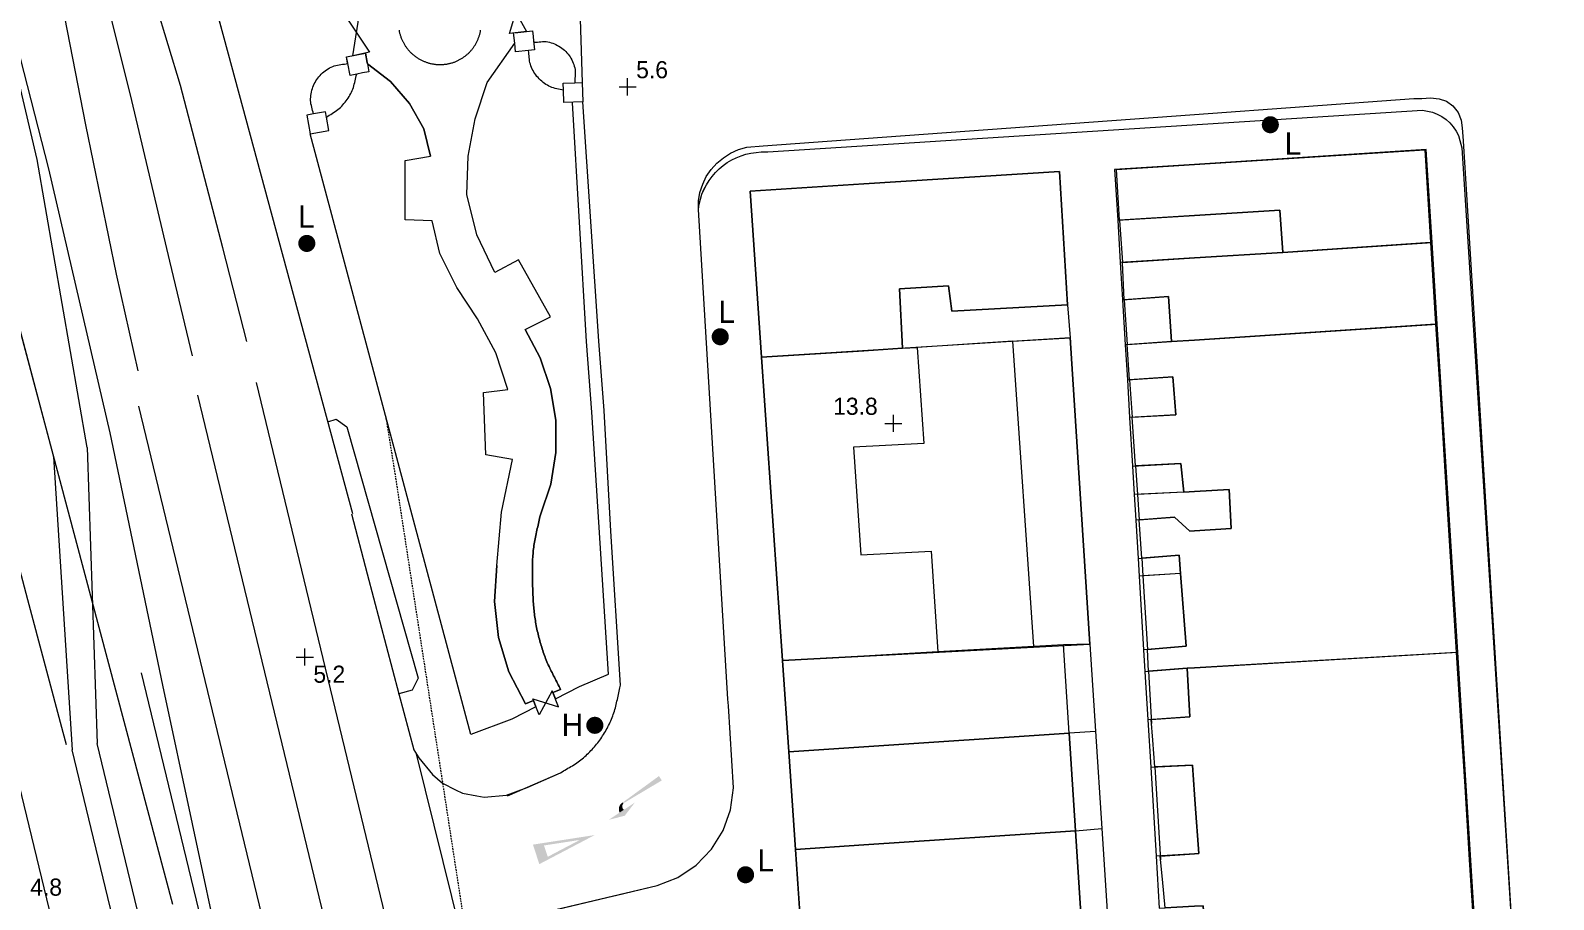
# Model space of a CAD drawing. Header units: millimetres. Extents: x 833924389 to 835767163, y 817400000 to 818811854.
# Drawn here: x 835332009 to 835420960, y 818306980 to 818357724 of the extents above; entities that cross this region are included whole.
import ezdxf
from ezdxf.enums import TextEntityAlignment as Align

# ---------------------------------------------------------------- set-up
doc = ezdxf.new("R2010")
doc.units = ezdxf.units.MM
doc.header["$LTSCALE"] = 10
doc.header["$MEASUREMENT"] = 0
doc.linetypes.add('DGN Style 2', pattern=[15.39188, 9.235128, -6.156752])
doc.layers.add('01_Base_Plan', color=5, linetype='Continuous', lineweight=5)
doc.styles.add('11nw24d$0$Style-WORKING', font='WORKING.shx')
doc.styles.add('11nw24d$1$Style-ENGINEERING', font='ENGINEERING.shx')

# ---------------------------------------------------------------- blocks, each defined once
blk = doc.blocks.new('11nw24d$0$SPOTHT')
at = {"layer": '01_Base_Plan', "linetype": 'Continuous', "lineweight": 13}
for p, q in [((-0.5, 0), (0.5, 0)), ((0, -0.5), (0, 0.5))]:
    blk.add_line(p, q, dxfattribs=at)
blk = doc.blocks.new('11nw24d$0$UTILP')
at = {"layer": '01_Base_Plan', "linetype": 'Continuous', "lineweight": 13}
h = blk.add_hatch(color=256, dxfattribs=at)
edge = h.paths.add_edge_path()
edge.add_arc((0, 0), 0.5, 0, 360)

msp = doc.modelspace()

# ---------------------------------------------------------------- hatches: boundary and pattern name
at = {"layer": '01_Base_Plan', "linetype": 'Continuous'}
h = msp.add_hatch(color=256, dxfattribs=at)
edge = h.paths.add_edge_path()
edge.add_arc((835364969, 818317152), 500, 0, 360)
at = {"layer": '01_Base_Plan'}
h = msp.add_hatch(color=256, dxfattribs=at)
edge = h.paths.add_edge_path()
edge.add_line((835366670, 818312222), (835366416, 818312054))
edge.add_spline(control_points=[(835366416, 818312054), (835366302, 818312316), (835366402, 818312551), (835366600, 818312647)], knot_values=[0, 0, 0, 0, 1, 1, 1, 1], weights=[1, 0.82636, 0.82636, 1], degree=3, periodic=0)
edge.add_line((835366600, 818312647), (835366638, 818312600))
edge.add_spline(control_points=[(835366638, 818312600), (835366527, 818312448), (835366566, 818312291), (835366670, 818312222)], knot_values=[0, 0, 0, 0, 1, 1, 1, 1], weights=[1, 0.82636, 0.82636, 1], degree=3, periodic=0)
h = msp.add_hatch(color=256, dxfattribs=at)
h.paths.add_polyline_path([(835364960, 818310743), (835361729, 818309046), (835361354, 818310186)])
h.paths.add_polyline_path([(835364096, 818310460), (835362220, 818309474), (835362002, 818310136)], flags=16)

# ---------------------------------------------------------------- linework, layer by layer
for p, q in [((835332511, 818397118), (835343294, 818357296)), ((835332407, 818350192), (835327081, 818372582)), ((835343294, 818357296), (835350825, 818329510)), ((835328776, 818350064), (835333364, 818332834)), ((835335320, 818333370), (835332407, 818350192)), ((835333364, 818332834), (835334443, 818315730)), ((835335320, 818333370), (835335901, 818316082)), ((835354538, 818315487), (835357904, 818301916)), ((835366174, 818307212), (835368610, 818307805))]:
    msp.add_line(p, q, dxfattribs=at)
at = {"layer": '01_Base_Plan', "linetype": 'Continuous'}
for p, q in [((835364050, 818360220), (835364226, 818354692)), ((835350541, 818355786), (835350548, 818355787)), ((835395507, 818346638), (835395656, 818344174)), ((835405152, 818344766), (835413869, 818345342)), ((835414167, 818340580), (835413869, 818345342)), ((835395788, 818341991), (835395946, 818339376)), ((835415366, 818321415), (835414167, 818340580)), ((835396070, 818337317), (835396202, 818335134)), ((835396374, 818332288), (835396474, 818330626)), ((835399363, 818330768), (835396474, 818330626)), ((835396474, 818330626), (835396564, 818329134)), ((835396699, 818326897), (835396761, 818325863)), ((835399180, 818326014), (835396761, 818325863)), ((835396761, 818325863), (835397021, 818321562)), ((835385010, 818321439), (835390601, 818321750)), ((835393871, 818321895), (835394203, 818316816)), ((835416380, 818305209), (835415366, 818321415)), ((835397097, 818320297), (835397268, 818317469)), ((835392680, 818316711), (835394203, 818316816)), ((835393046, 818310990), (835392680, 818316695)), ((835394203, 818316816), (835394578, 818311125)), ((835376290, 818315611), (835376682, 818309908)), ((835397434, 818314716), (835397749, 818309502)), ((835393043, 818310990), (835394578, 818311125)), ((835393393, 818305569), (835393046, 818310990)), ((835394578, 818311125), (835394930, 818305697)), ((835376682, 818309908), (835377053, 818304494))]:
    msp.add_line(p, q, dxfattribs=at)
at = {"layer": '01_Base_Plan', "flags": 128}
for points in [[(835338298, 818337853), (835337035, 818343490), (835335250, 818352210), (835333418, 818361609), (835330740, 818373512), (835329285, 818379558), (835326929, 818388088), (835326033, 818391382), (835324904, 818395011), (835323837, 818398153), (835322737, 818402174), (835320626, 818408275)], [(835344637, 818339571), (835343250, 818345024), (835340766, 818354506), (835338619, 818361652), (835336054, 818370085), (835332988, 818380230), (835330672, 818388451), (835329576, 818392482), (835328596, 818395479), (835327380, 818399497), (835326036, 818403345), (835324482, 818408275)], [(835314539, 818376868), (835331041, 818314907), (835342480, 818267606), (835347819, 818245513)], [(835318215, 818376319), (835318865, 818373786), (835320148, 818368881), (835321545, 818363536), (835323000, 818357976), (835324971, 818350438), (835326577, 818344328), (835328334, 818337679), (835329735, 818332407), (835331838, 818324502), (835333900, 818316753), (835334091, 818316032)], [(835341466, 818338727), (835340142, 818344257), (835337924, 818353634), (835335864, 818361926)], [(835359129, 818343592), (835358077, 818345788), (835357494, 818348153), (835357578, 818350379), (835357979, 818352570), (835358689, 818354682), (835360290, 818356985)], [(835348537, 818352847), (835348515, 818352945), (835348490, 818353043), (835348464, 818353141), (835348438, 818353239), (835348414, 818353337), (835348393, 818353435), (835348378, 818353533), (835348370, 818353631), (835348370, 818353729), (835348376, 818353829), (835348386, 818353929), (835348401, 818354030), (835348421, 818354130), (835348445, 818354229), (835348473, 818354326), (835348506, 818354420), (835348543, 818354512), (835348585, 818354602), (835348631, 818354691), (835348683, 818354778), (835348738, 818354864), (835348797, 818354947), (835348860, 818355026), (835348926, 818355102), (835348995, 818355174), (835349066, 818355242), (835349142, 818355307), (835349222, 818355369), (835349305, 818355427), (835349391, 818355482), (835349479, 818355533), (835349569, 818355579), (835349660, 818355620), (835349752, 818355656), (835349846, 818355685), (835349942, 818355707), (835350041, 818355724), (835350141, 818355737), (835350242, 818355748), (835350343, 818355759), (835350443, 818355771), (835350541, 818355786), (835350548, 818355787)], [(835351691, 818355775), (835351692, 818355774), (835353043, 818354750), (835354154, 818353467), (835354976, 818351983), (835355382, 818350391)], [(835362665, 818318694), (835364074, 818319411), (835365768, 818320144), (835364801, 818335446), (835364483, 818339560), (835363656, 818353489)], [(835362665, 818318694), (835364074, 818319411), (835365768, 818320144), (835364801, 818335446), (835364483, 818339560), (835363656, 818353489)], [(835366468, 818319489), (835365895, 818328491), (835365521, 818335528), (835365199, 818339578), (835364273, 818353553)], [(835365263, 818307006), (835368610, 818307805), (835369811, 818308275), (835370884, 818308989), (835371783, 818309914), (835372466, 818311008), (835372901, 818312222), (835373070, 818313500), (835372783, 818318285), (835372741, 818318678), (835371020, 818347270), (835371031, 818347770), (835371109, 818348260), (835371270, 818348740), (835371480, 818349189), (835371762, 818349600), (835372090, 818349971), (835372480, 818350289), (835372898, 818350561), (835373359, 818350770), (835373840, 818350910), (835374801, 818350980), (835380672, 818351408), (835400000, 818352817), (835412801, 818353750), (835413273, 818353752), (835413770, 818353787), (835414277, 818353736), (835414715, 818353596), (835415070, 818353324), (835415395, 818352932), (835415562, 818352477), (835415621, 818352031), (835415680, 818351289), (835418857, 818300000)], [(835361961, 818306218), (835368610, 818307805), (835369811, 818308275), (835370884, 818308989), (835371783, 818309914), (835372466, 818311008), (835372901, 818312222), (835373070, 818313500), (835372783, 818318285), (835372741, 818318678), (835371020, 818347270), (835371060, 818347591), (835371133, 818347882), (835371228, 818348167), (835371345, 818348443), (835371484, 818348708), (835371643, 818348963), (835371822, 818349204), (835372019, 818349430), (835372233, 818349640), (835372463, 818349832), (835372707, 818350006), (835372964, 818350161), (835373233, 818350294), (835373511, 818350406), (835373797, 818350496), (835374090, 818350563), (835374386, 818350607), (835374686, 818350628), (835375070, 818350640), (835413300, 818353070), (835413596, 818353008), (835413891, 818352944), (835414170, 818352845), (835414435, 818352702), (835414684, 818352527), (835414905, 818352327), (835415103, 818352099), (835415274, 818351848), (835415408, 818351583), (835415497, 818351297), (835415606, 818350868), (835418210, 818310120), (835420960, 818266870)], [(835361532, 818318233), (835360115, 818317514), (835357720, 818316607), (835348352, 818351682)], [(835361532, 818318233), (835360115, 818317514), (835357720, 818316607), (835348352, 818351682)], [(835355472, 818346608), (835353886, 818346660), (835353902, 818350136), (835355382, 818350391)], [(835359890, 818336757), (835359181, 818338895), (835358118, 818340881), (835356901, 818342722), (835355916, 818344696), (835355472, 818346608)], [(835360902, 818340265), (835362371, 818341012), (835360518, 818344338), (835359129, 818343592)], [(835360902, 818340265), (835361786, 818338605), (835362390, 818336823), (835362696, 818334966), (835362697, 818333085), (835362392, 818331229), (835361791, 818329446)], [(835366794, 818247881), (835360948, 818272071), (835345207, 818337159)], [(835363363, 818247178), (835357546, 818271248), (835341784, 818336423)], [(835358612, 818332949), (835358462, 818336577), (835359890, 818336757)], [(835359932, 818246475), (835354144, 818270426), (835338338, 818335782)], [(835360165, 818332676), (835358612, 818332949)], [(835359250, 818326477), (835359522, 818329604), (835360165, 818332676)], [(835350763, 818329494), (835351667, 818325988), (835353520, 818318997), (835354390, 818315714), (835354685, 818315260), (835355485, 818314283), (835356070, 818313766), (835356836, 818313392), (835357237, 818313196), (835358072, 818313041), (835358513, 818312959), (835359807, 818313070), (835360342, 818313269), (835361024, 818313522), (835362969, 818314385)], [(835361791, 818329446), (835361765, 818329320), (835361744, 818329222), (835361722, 818329124), (835361700, 818329026), (835361678, 818328929), (835361656, 818328831), (835361633, 818328733), (835361611, 818328636), (835361588, 818328538), (835361566, 818328440), (835361544, 818328342), (835361523, 818328244), (835361503, 818328146), (835361483, 818328048), (835361464, 818327950), (835361447, 818327852), (835361430, 818327754), (835361415, 818327655), (835361401, 818327556), (835361388, 818327458), (835361377, 818327358), (835361367, 818327259), (835361359, 818327160), (835361351, 818327060), (835361344, 818326961), (835361339, 818326861), (835361334, 818326761), (835361330, 818326661), (835361327, 818326561), (835361324, 818326461), (835361323, 818326360), (835361322, 818326260), (835361321, 818326160), (835361321, 818326059), (835361322, 818325959), (835361323, 818325859), (835361325, 818325759), (835361327, 818325658), (835361329, 818325558), (835361331, 818325458), (835361334, 818325359), (835361337, 818325259), (835361340, 818325159), (835361343, 818325059), (835361346, 818324958), (835361350, 818324858), (835361354, 818324758), (835361359, 818324658), (835361364, 818324558), (835361370, 818324458), (835361376, 818324357), (835361382, 818324257), (835361390, 818324157), (835361398, 818324057), (835361407, 818323958), (835361417, 818323858), (835361427, 818323759), (835361439, 818323659), (835361451, 818323560), (835361465, 818323461), (835361480, 818323363), (835361495, 818323264), (835361512, 818323166), (835361530, 818323068), (835361549, 818322970), (835361568, 818322872), (835361589, 818322774), (835361610, 818322676), (835361632, 818322578), (835361655, 818322481), (835361679, 818322383), (835361704, 818322286), (835361729, 818322189), (835361755, 818322092), (835361782, 818321995), (835361810, 818321899), (835361839, 818321803), (835361869, 818321707), (835361899, 818321611), (835361930, 818321516), (835361962, 818321421), (835361995, 818321327), (835362028, 818321233), (835362062, 818321139), (835362098, 818321046), (835362135, 818320954), (835362173, 818320862), (835362213, 818320770), (835362254, 818320679), (835362295, 818320588), (835362338, 818320498), (835362381, 818320408), (835362425, 818320318), (835362470, 818320228), (835362515, 818320139), (835362560, 818320049), (835362606, 818319960), (835362652, 818319871), (835362697, 818319781), (835362743, 818319692), (835362743, 818319692), (835362788, 818319602), (835362833, 818319513), (835362878, 818319423), (835362922, 818319333), (835362965, 818319243), (835362514, 818319065), (835362665, 818318694)], [(835359250, 818326477), (835359102, 818324378), (835359339, 818322288), (835359952, 818320275), (835360921, 818318408), (835361381, 818318604), (835361532, 818318233)], [(835356501, 818245772), (835350742, 818269603), (835338503, 818320212)], [(835362969, 818314385), (835363054, 818314438), (835363140, 818314490), (835363226, 818314541), (835363313, 818314592), (835363400, 818314643), (835363487, 818314693), (835363574, 818314744), (835363660, 818314795), (835363746, 818314847), (835363831, 818314901), (835363914, 818314956), (835363996, 818315012), (835364076, 818315071), (835364155, 818315131), (835364231, 818315194), (835364307, 818315259), (835364382, 818315326), (835364456, 818315393), (835364529, 818315462), (835364601, 818315532), (835364672, 818315603), (835364742, 818315676), (835364811, 818315749), (835364879, 818315824), (835364945, 818315899), (835365011, 818315976), (835365074, 818316054), (835365137, 818316132), (835365197, 818316211), (835365257, 818316291), (835365314, 818316372), (835365370, 818316454), (835365426, 818316537), (835365479, 818316622), (835365532, 818316707), (835365583, 818316794), (835365633, 818316881), (835365682, 818316970), (835365729, 818317059), (835365774, 818317149), (835365818, 818317239), (835365861, 818317330), (835365902, 818317422), (835365941, 818317514), (835365979, 818317607), (835366015, 818317699), (835366049, 818317793), (835366081, 818317887), (835366112, 818317981), (835366140, 818318077), (835366167, 818318173), (835366192, 818318269), (835366216, 818318367), (835366240, 818318464), (835366262, 818318562), (835366284, 818318660), (835366305, 818318758), (835366326, 818318856), (835366347, 818318955), (835366368, 818319053), (835366389, 818319151), (835366411, 818319249), (835366433, 818319347), (835366468, 818319489)], [(835353901, 818241631), (835347340, 818268781), (835335901, 818316082)], [(835352443, 818241278), (835345882, 818268428), (835334443, 818315730)]]:
    msp.add_lwpolyline(points, dxfattribs=at)
at = {"layer": '01_Base_Plan', "linetype": 'Continuous', "flags": 128}
for points in [[(835332511, 818397118), (835343294, 818357296), (835350825, 818329510)], [(835340323, 818306698), (835317231, 818393430)], [(835322921, 818389198), (835333055, 818349642), (835336639, 818334236), (835339724, 818319492), (835343188, 818303295)], [(835353534, 818357733), (835353542, 818357692), (835353551, 818357650), (835353561, 818357608), (835353571, 818357567), (835353582, 818357526), (835353593, 818357485), (835353606, 818357444), (835353619, 818357404), (835353632, 818357363), (835353647, 818357323), (835353662, 818357283), (835353678, 818357244), (835353694, 818357205), (835353711, 818357166), (835353729, 818357127), (835353748, 818357089), (835353767, 818357051), (835353787, 818357013), (835353808, 818356976), (835353829, 818356939), (835353851, 818356902), (835353873, 818356866), (835353896, 818356830), (835353920, 818356795), (835353944, 818356760), (835353969, 818356726), (835353995, 818356691), (835354021, 818356658), (835354047, 818356625), (835354075, 818356592), (835354102, 818356560), (835354131, 818356528), (835354160, 818356497), (835354189, 818356466), (835354219, 818356436), (835354250, 818356406), (835354281, 818356377), (835354312, 818356349), (835354345, 818356321), (835354377, 818356293), (835354410, 818356266), (835354444, 818356240), (835354477, 818356214), (835354512, 818356189), (835354547, 818356165), (835354582, 818356141), (835354618, 818356117), (835354654, 818356095), (835354690, 818356073), (835354727, 818356051), (835354764, 818356031), (835354802, 818356010), (835354839, 818355991), (835354878, 818355972), (835354916, 818355954), (835354955, 818355937), (835354994, 818355920), (835355034, 818355904), (835355073, 818355889), (835355113, 818355874), (835355154, 818355860), (835355194, 818355847), (835355235, 818355834), (835355276, 818355822), (835355317, 818355811), (835355358, 818355801), (835355399, 818355791), (835355441, 818355782), (835355483, 818355774), (835355525, 818355766), (835355567, 818355760), (835355609, 818355753), (835355651, 818355748), (835355693, 818355744), (835355736, 818355740), (835355778, 818355737), (835355821, 818355734), (835355863, 818355733), (835355905, 818355732), (835355947, 818355732), (835355989, 818355732), (835356031, 818355734), (835356073, 818355736), (835356115, 818355739), (835356157, 818355742), (835356198, 818355747), (835356240, 818355752), (835356281, 818355757), (835356323, 818355764), (835356364, 818355771), (835356405, 818355779), (835356446, 818355787), (835356487, 818355797), (835356528, 818355807), (835356569, 818355817), (835356609, 818355829), (835356649, 818355841), (835356689, 818355854), (835356729, 818355867), (835356768, 818355882), (835356807, 818355897), (835356846, 818355912), (835356885, 818355929), (835356923, 818355946), (835356961, 818355963), (835356999, 818355981), (835357036, 818356000), (835357073, 818356020), (835357110, 818356040), (835357146, 818356061), (835357182, 818356083), (835357218, 818356105), (835357253, 818356127), (835357288, 818356151), (835357323, 818356175), (835357357, 818356199), (835357390, 818356225), (835357423, 818356250), (835357456, 818356277), (835357488, 818356303), (835357520, 818356331), (835357551, 818356359), (835357582, 818356387), (835357612, 818356416), (835357642, 818356446), (835357671, 818356476), (835357700, 818356507), (835357728, 818356538), (835357755, 818356569), (835357782, 818356601), (835357809, 818356634), (835357835, 818356667), (835357860, 818356700), (835357885, 818356734), (835357909, 818356769), (835357932, 818356803), (835357955, 818356838), (835357978, 818356874), (835357999, 818356910), (835358020, 818356946), (835358041, 818356983), (835358060, 818357020), (835358080, 818357057), (835358098, 818357095), (835358116, 818357133), (835358133, 818357171), (835358150, 818357209), (835358165, 818357248), (835358180, 818357287), (835358195, 818357327), (835358209, 818357366), (835358222, 818357406), (835358234, 818357446), (835358246, 818357487), (835358257, 818357527), (835358267, 818357568), (835358276, 818357609), (835358285, 818357650), (835358293, 818357691), (835358301, 818357732)], [(835353534, 818357733), (835353542, 818357692), (835353551, 818357650), (835353561, 818357608), (835353571, 818357567), (835353582, 818357526), (835353593, 818357485), (835353606, 818357444), (835353619, 818357404), (835353632, 818357363), (835353647, 818357323), (835353662, 818357283), (835353678, 818357244), (835353694, 818357205), (835353712, 818357166), (835353729, 818357127), (835353748, 818357089), (835353767, 818357051), (835353787, 818357013), (835353808, 818356976), (835353829, 818356939), (835353851, 818356902), (835353873, 818356866), (835353896, 818356830), (835353920, 818356795), (835353944, 818356760), (835353969, 818356726), (835353995, 818356692), (835354021, 818356658), (835354047, 818356625), (835354075, 818356592), (835354102, 818356560), (835354131, 818356528), (835354160, 818356497), (835354189, 818356466), (835354219, 818356436), (835354250, 818356406), (835354281, 818356377), (835354312, 818356349), (835354345, 818356321), (835354377, 818356293), (835354410, 818356266), (835354444, 818356240), (835354477, 818356214), (835354512, 818356189), (835354547, 818356165), (835354582, 818356141), (835354618, 818356117), (835354654, 818356095), (835354690, 818356073), (835354727, 818356051), (835354764, 818356031), (835354802, 818356010), (835354839, 818355991), (835354878, 818355972), (835354916, 818355954), (835354955, 818355937), (835354994, 818355920), (835355034, 818355904), (835355073, 818355889), (835355113, 818355874), (835355154, 818355860), (835355194, 818355847), (835355235, 818355834), (835355276, 818355822), (835355317, 818355811), (835355358, 818355801), (835355399, 818355791), (835355441, 818355782), (835355483, 818355774), (835355525, 818355766), (835355567, 818355760), (835355609, 818355754), (835355651, 818355748), (835355693, 818355744), (835355736, 818355740), (835355778, 818355737), (835355821, 818355734), (835355863, 818355733), (835355905, 818355732), (835355947, 818355732), (835355989, 818355732), (835356031, 818355734), (835356073, 818355736), (835356115, 818355739), (835356157, 818355742), (835356198, 818355747), (835356240, 818355752), (835356281, 818355757), (835356323, 818355764), (835356364, 818355771), (835356405, 818355779), (835356446, 818355787), (835356487, 818355797), (835356528, 818355807), (835356569, 818355817), (835356609, 818355829), (835356649, 818355841), (835356689, 818355854), (835356729, 818355868), (835356768, 818355882), (835356807, 818355897), (835356846, 818355912), (835356885, 818355929), (835356923, 818355946), (835356961, 818355963), (835356999, 818355981), (835357036, 818356000), (835357073, 818356020), (835357110, 818356040), (835357147, 818356061), (835357182, 818356083), (835357218, 818356105), (835357253, 818356127), (835357288, 818356151), (835357323, 818356175), (835357357, 818356199), (835357390, 818356225), (835357423, 818356250), (835357456, 818356277), (835357488, 818356303), (835357520, 818356331), (835357551, 818356359), (835357582, 818356387), (835357612, 818356416), (835357642, 818356446), (835357671, 818356476), (835357700, 818356507), (835357728, 818356538), (835357755, 818356569), (835357782, 818356601), (835357809, 818356634), (835357835, 818356667), (835357860, 818356700), (835357885, 818356734), (835357909, 818356769), (835357932, 818356803), (835357955, 818356838), (835357978, 818356874), (835357999, 818356910), (835358020, 818356946), (835358041, 818356983), (835358060, 818357020), (835358080, 818357057), (835358098, 818357095), (835358116, 818357133), (835358133, 818357171), (835358150, 818357209), (835358165, 818357248), (835358180, 818357287), (835358195, 818357327), (835358209, 818357366), (835358222, 818357406), (835358234, 818357446), (835358246, 818357487), (835358257, 818357527), (835358267, 818357568), (835358276, 818357609), (835358285, 818357650), (835358293, 818357691), (835358301, 818357732)], [(835360477, 818357608), (835361332, 818357697), (835361366, 818357368), (835361392, 818357119), (835361447, 818356592), (835361098, 818356556), (835360343, 818356478), (835360290, 818356985), (835360228, 818357582), (835360477, 818357608)], [(835361392, 818357119), (835361447, 818356592), (835361098, 818356556), (835360343, 818356478), (835360290, 818356985), (835360228, 818357582), (835360477, 818357608), (835361332, 818357697), (835361366, 818357368), (835361392, 818357119)], [(835362665, 818318694), (835362514, 818319065), (835362965, 818319243), (835362922, 818319333), (835362878, 818319423), (835362833, 818319513), (835362788, 818319602), (835362743, 818319692), (835362697, 818319781), (835362652, 818319871), (835362606, 818319960), (835362561, 818320049), (835362515, 818320139), (835362470, 818320228), (835362425, 818320318), (835362381, 818320408), (835362338, 818320498), (835362295, 818320588), (835362254, 818320679), (835362213, 818320770), (835362173, 818320862), (835362135, 818320954), (835362098, 818321046), (835362062, 818321139), (835362028, 818321233), (835361995, 818321327), (835361962, 818321421), (835361930, 818321516), (835361899, 818321611), (835361869, 818321707), (835361839, 818321803), (835361810, 818321899), (835361782, 818321995), (835361755, 818322092), (835361729, 818322189), (835361704, 818322286), (835361679, 818322383), (835361655, 818322481), (835361632, 818322578), (835361610, 818322676), (835361589, 818322774), (835361568, 818322872), (835361549, 818322970), (835361530, 818323068), (835361512, 818323166), (835361495, 818323264), (835361480, 818323363), (835361465, 818323462), (835361451, 818323560), (835361439, 818323659), (835361427, 818323759), (835361417, 818323858), (835361407, 818323958), (835361398, 818324057), (835361390, 818324157), (835361382, 818324257), (835361376, 818324357), (835361370, 818324458), (835361364, 818324558), (835361359, 818324658), (835361354, 818324758), (835361350, 818324858), (835361347, 818324959), (835361343, 818325059), (835361340, 818325159), (835361337, 818325259), (835361334, 818325359), (835361331, 818325458), (835361329, 818325558), (835361327, 818325659), (835361325, 818325759), (835361323, 818325859), (835361322, 818325959), (835361321, 818326059), (835361321, 818326160), (835361322, 818326260), (835361323, 818326360), (835361324, 818326461), (835361327, 818326561), (835361330, 818326661), (835361334, 818326761), (835361339, 818326861), (835361344, 818326961), (835361351, 818327060), (835361359, 818327160), (835361367, 818327259), (835361377, 818327359), (835361388, 818327458), (835361401, 818327556), (835361415, 818327655), (835361430, 818327754), (835361447, 818327852), (835361464, 818327950), (835361483, 818328048), (835361503, 818328146), (835361523, 818328244), (835361544, 818328342), (835361566, 818328440), (835361588, 818328538), (835361611, 818328636), (835361633, 818328733), (835361656, 818328831), (835361678, 818328929), (835361700, 818329027), (835361722, 818329124), (835361744, 818329222), (835361765, 818329320), (835361791, 818329446), (835362393, 818331229), (835362697, 818333085), (835362696, 818334966), (835362390, 818336823), (835361786, 818338604), (835360902, 818340265), (835362371, 818341012), (835360518, 818344338), (835359129, 818343592), (835358077, 818345788), (835357494, 818348153), (835357578, 818350379), (835357979, 818352570), (835358689, 818354682), (835360290, 818356985)], [(835361392, 818357119), (835361419, 818357039), (835361514, 818357038), (835361613, 818357044), (835361714, 818357053), (835361817, 818357062), (835361920, 818357070), (835362022, 818357074), (835362122, 818357070), (835362220, 818357056), (835362317, 818357034), (835362414, 818357008), (835362510, 818356976), (835362605, 818356940), (835362699, 818356899), (835362789, 818356854), (835362876, 818356804), (835362960, 818356752), (835363040, 818356694), (835363119, 818356631), (835363196, 818356564), (835363269, 818356493), (835363339, 818356419), (835363404, 818356342), (835363465, 818356263), (835363521, 818356181), (835363572, 818356097), (835363620, 818356008), (835363664, 818355916), (835363704, 818355822), (835363738, 818355727), (835363768, 818355630), (835363793, 818355533), (835363812, 818355437), (835363823, 818355339), (835363826, 818355240), (835363824, 818355140), (835363819, 818355039), (835363811, 818354938), (835363804, 818354837), (835363797, 818354674)], [(835361392, 818357119), (835361419, 818357039), (835361514, 818357038), (835361613, 818357044), (835361714, 818357053), (835361817, 818357063), (835361920, 818357070), (835362022, 818357074), (835362122, 818357070), (835362220, 818357056), (835362317, 818357034), (835362414, 818357008), (835362510, 818356976), (835362606, 818356940), (835362699, 818356899), (835362789, 818356853), (835362876, 818356804), (835362960, 818356752), (835363040, 818356694), (835363119, 818356631), (835363196, 818356564), (835363269, 818356493), (835363339, 818356419), (835363404, 818356342), (835363465, 818356263), (835363521, 818356181), (835363572, 818356097), (835363620, 818356008), (835363664, 818355916), (835363704, 818355822), (835363738, 818355727), (835363768, 818355630), (835363793, 818355533), (835363812, 818355437), (835363823, 818355339), (835363826, 818355240), (835363824, 818355140), (835363819, 818355039), (835363811, 818354938), (835363804, 818354837), (835363797, 818354674)], [(835350534, 818355820), (835350465, 818356182), (835351573, 818356395), (835351676, 818355859), (835351692, 818355774), (835351780, 818355315), (835351397, 818355241), (835351066, 818355178)], [(835350541, 818355786), (835350535, 818355819), (835350465, 818356182), (835351573, 818356395), (835351676, 818355859), (835351692, 818355774), (835351692, 818355774), (835351780, 818355315), (835351397, 818355241), (835351066, 818355178), (835350672, 818355102), (835350541, 818355786)], [(835351066, 818355178), (835350672, 818355102), (835350541, 818355786), (835350534, 818355820)], [(835351691, 818355775), (835351676, 818355859), (835351576, 818356400)], [(835361532, 818318233), (835361381, 818318603), (835360921, 818318408), (835359952, 818320275), (835359339, 818322288), (835359102, 818324378), (835359250, 818326477), (835359522, 818329604), (835360165, 818332676), (835358612, 818332949), (835358462, 818336577), (835359890, 818336757), (835359181, 818338895), (835358118, 818340881), (835356901, 818342722), (835355916, 818344696), (835355472, 818346608), (835353886, 818346660), (835353902, 818350136), (835355382, 818350391), (835354976, 818351983), (835354154, 818353467), (835353043, 818354750), (835351692, 818355774), (835351691, 818355775), (835351676, 818355859), (835351576, 818356400)], [(835363147, 818354230), (835363139, 818354232), (835363050, 818354255), (835362951, 818354277), (835362852, 818354297), (835362753, 818354318), (835362654, 818354341), (835362557, 818354366), (835362463, 818354396), (835362371, 818354432), (835362283, 818354475), (835362196, 818354524), (835362110, 818354576), (835362026, 818354634), (835361944, 818354694), (835361866, 818354759), (835361790, 818354826), (835361718, 818354896), (835361651, 818354969), (835361587, 818355044), (835361526, 818355124), (835361468, 818355207), (835361414, 818355293), (835361363, 818355381), (835361316, 818355471), (835361274, 818355563), (835361237, 818355655), (835361205, 818355748), (835361180, 818355843), (835361161, 818355941), (835361146, 818356040), (835361136, 818356140), (835361127, 818356241), (835361119, 818356342), (835361110, 818356442), (835361098, 818356556)], [(835363147, 818354230), (835363139, 818354232), (835363050, 818354255), (835362951, 818354277), (835362852, 818354297), (835362753, 818354318), (835362654, 818354341), (835362557, 818354366), (835362463, 818354396), (835362371, 818354432), (835362283, 818354475), (835362196, 818354524), (835362110, 818354576), (835362026, 818354634), (835361944, 818354694), (835361866, 818354759), (835361790, 818354826), (835361718, 818354896), (835361651, 818354969), (835361587, 818355044), (835361526, 818355124), (835361468, 818355207), (835361414, 818355293), (835361363, 818355381), (835361316, 818355471), (835361274, 818355563), (835361237, 818355655), (835361205, 818355748), (835361180, 818355843), (835361161, 818355941), (835361146, 818356040), (835361136, 818356140), (835361127, 818356241), (835361119, 818356342), (835361111, 818356442), (835361098, 818356556)], [(835348538, 818352847), (835348515, 818352945), (835348490, 818353043), (835348464, 818353141), (835348438, 818353239), (835348414, 818353337), (835348393, 818353435), (835348378, 818353533), (835348370, 818353631), (835348370, 818353729), (835348376, 818353829), (835348386, 818353929), (835348401, 818354030), (835348421, 818354130), (835348445, 818354229), (835348473, 818354326), (835348506, 818354420), (835348543, 818354512), (835348585, 818354602), (835348631, 818354691), (835348683, 818354778), (835348738, 818354864), (835348798, 818354947), (835348860, 818355026), (835348926, 818355102), (835348995, 818355174), (835349066, 818355242), (835349142, 818355307), (835349222, 818355369), (835349305, 818355427), (835349391, 818355482), (835349480, 818355533), (835349569, 818355579), (835349660, 818355620), (835349752, 818355656), (835349846, 818355685), (835349942, 818355707), (835350041, 818355724), (835350141, 818355737), (835350242, 818355748), (835350343, 818355759), (835350443, 818355771), (835350541, 818355786)], [(835349297, 818352656), (835349379, 818352713), (835349463, 818352769), (835349547, 818352824), (835349633, 818352878), (835349717, 818352933), (835349801, 818352989), (835349884, 818353046), (835349964, 818353105), (835350042, 818353167), (835350116, 818353232), (835350186, 818353302), (835350254, 818353374), (835350320, 818353450), (835350384, 818353528), (835350445, 818353608), (835350505, 818353690), (835350562, 818353774), (835350616, 818353859), (835350667, 818353946), (835350716, 818354034), (835350761, 818354122), (835350802, 818354212), (835350838, 818354304), (835350870, 818354398), (835350898, 818354493), (835350924, 818354590), (835350948, 818354688), (835350970, 818354787), (835350992, 818354885), (835351015, 818354984), (835351039, 818355082), (835351066, 818355178)], [(835349297, 818352656), (835349379, 818352713), (835349463, 818352769), (835349547, 818352824), (835349633, 818352878), (835349717, 818352933), (835349801, 818352989), (835349884, 818353046), (835349964, 818353105), (835350042, 818353167), (835350116, 818353232), (835350186, 818353302), (835350254, 818353374), (835350320, 818353450), (835350384, 818353528), (835350445, 818353608), (835350505, 818353690), (835350562, 818353774), (835350616, 818353859), (835350667, 818353946), (835350716, 818354034), (835350761, 818354122), (835350802, 818354212), (835350838, 818354304), (835350870, 818354398), (835350898, 818354493), (835350924, 818354590), (835350948, 818354688), (835350970, 818354787), (835350992, 818354885), (835351015, 818354984), (835351039, 818355081), (835351066, 818355178)], [(835364273, 818353553), (835363169, 818353508), (835363139, 818354232), (835363122, 818354647), (835363797, 818354674), (835364226, 818354692), (835364273, 818353553)], [(835363797, 818354674), (835364226, 818354692), (835364273, 818353553), (835363169, 818353508), (835363139, 818354232), (835363122, 818354647), (835363797, 818354674)], [(835362665, 818318694), (835364074, 818319411), (835365768, 818320144), (835364801, 818335446), (835364483, 818339560), (835363656, 818353489)], [(835362665, 818318694), (835364074, 818319411), (835365768, 818320144), (835364801, 818335446), (835364483, 818339560), (835363656, 818353489)], [(835366468, 818319489), (835365895, 818328491), (835365521, 818335528), (835365199, 818339578), (835364273, 818353553)], [(835366468, 818319489), (835365895, 818328491), (835365521, 818335528), (835365199, 818339578), (835364273, 818353553)], [(835348352, 818351682), (835349442, 818351889), (835349297, 818352656), (835349235, 818352980), (835348537, 818352847), (835348145, 818352772), (835348352, 818351682)], [(835348538, 818352847), (835348145, 818352772), (835348352, 818351682), (835349442, 818351890), (835349297, 818352656), (835349235, 818352980), (835348538, 818352847)], [(835361985, 818306224), (835368610, 818307805), (835369811, 818308275), (835370885, 818308989), (835371783, 818309914), (835372466, 818311008), (835372901, 818312222), (835373070, 818313500), (835372783, 818318285), (835372741, 818318679), (835371020, 818347270), (835371060, 818347591), (835371133, 818347882), (835371228, 818348167), (835371346, 818348443), (835371484, 818348709), (835371643, 818348963), (835371822, 818349204), (835372019, 818349430), (835372233, 818349640), (835372463, 818349833), (835372707, 818350006), (835372965, 818350161), (835373233, 818350294), (835373511, 818350406), (835373797, 818350496), (835374090, 818350563), (835374386, 818350607), (835374686, 818350628), (835375070, 818350640), (835413300, 818353070), (835413596, 818353008), (835413891, 818352944), (835414170, 818352845), (835414435, 818352702), (835414684, 818352527), (835414905, 818352328), (835415103, 818352099), (835415274, 818351848), (835415408, 818351583), (835415497, 818351297), (835415606, 818350869), (835418210, 818310120), (835420960, 818266870)], [(835361532, 818318233), (835360115, 818317514), (835357720, 818316607), (835348352, 818351682)], [(835361532, 818318233), (835360115, 818317514), (835357720, 818316607), (835348352, 818351682)], [(835413869, 818345342), (835413529, 818350768), (835400000, 818349906), (835395328, 818349608), (835395507, 818346638), (835400000, 818346919), (835404980, 818347230), (835405152, 818344766)], [(835405152, 818344766), (835404980, 818347230), (835400000, 818346919), (835395613, 818346645), (835395445, 818349615), (835400000, 818349906), (835413434, 818350762), (835413775, 818345336)], [(835374709, 818338643), (835374043, 818348350), (835380672, 818348770), (835392109, 818349496), (835392566, 818341701), (835385813, 818341334), (835385633, 818342811), (835382754, 818342641), (835382930, 818339164)], [(835382930, 818339164), (835382754, 818342641), (835385633, 818342811), (835385813, 818341334), (835392566, 818341701), (835392109, 818349496), (835380672, 818348770), (835374043, 818348350), (835374709, 818338643)], [(835395613, 818346645), (835395785, 818344182)], [(835413775, 818345336), (835405152, 818344766)], [(835413775, 818345336), (835414074, 818340574)], [(835405152, 818344766), (835400000, 818344444), (835395656, 818344174), (835395788, 818341991), (835398477, 818342193), (835398648, 818339553)], [(835398648, 818339553), (835398477, 818342193), (835395883, 818341998), (835395785, 818344182), (835400000, 818344444), (835405152, 818344766)], [(835392566, 818341701), (835392724, 818339785), (835392746, 818339518)], [(835392566, 818341701), (835392724, 818339785), (835392746, 818339518)], [(835395883, 818341998), (835396055, 818339383)], [(835398648, 818339553), (835400000, 818339642), (835414167, 818340580)], [(835414074, 818340574), (835400000, 818339642), (835398648, 818339553)], [(835414074, 818340574), (835414352, 818336197), (835414636, 818331668), (835414929, 818327014), (835415281, 818321410)], [(835375925, 818320934), (835393871, 818321895), (835392730, 818339785), (835392724, 818339785), (835374709, 818338643), (835375925, 818320934)], [(835382930, 818339164), (835380672, 818339021), (835374709, 818338643)], [(835374709, 818338643), (835380672, 818339021), (835382930, 818339164)], [(835390601, 818321750), (835389380, 818339573), (835383791, 818339219), (835384176, 818333612), (835380082, 818333384), (835380513, 818327098), (835384607, 818327326), (835385010, 818321439)], [(835390601, 818321750), (835389380, 818339573), (835383791, 818339219), (835384176, 818333612), (835380082, 818333384), (835380513, 818327098), (835384607, 818327326), (835385010, 818321439)], [(835382930, 818339164), (835383791, 818339219)], [(835389380, 818339573), (835392724, 818339785), (835392730, 818339785), (835393871, 818321895), (835392348, 818321848)], [(835398648, 818339553), (835395946, 818339376), (835396070, 818337317), (835398719, 818337496), (835398895, 818335287), (835396202, 818335134), (835396374, 818332288), (835399191, 818332443), (835399363, 818330768), (835400000, 818330802), (835402012, 818330912), (835402133, 818328652), (835400000, 818328501), (835399715, 818328480), (835398828, 818329297), (835396564, 818329134), (835396699, 818326897), (835399102, 818327086), (835399181, 818326014), (835399496, 818321779), (835397021, 818321562), (835397097, 818320297), (835399566, 818320484)], [(835398895, 818335287), (835398719, 818337496), (835396203, 818337326), (835396055, 818339383), (835398648, 818339553)], [(835375925, 818320934), (835374709, 818338643)], [(835396203, 818337326), (835396348, 818335143)], [(835349375, 818334876), (835349854, 818335031), (835350490, 818334578), (835354649, 818319899), (835354311, 818319195), (835353520, 818318997), (835353486, 818318988)], [(835399566, 818320484), (835397305, 818320313), (835397254, 818321582), (835399496, 818321779), (835399181, 818326014), (835399102, 818327086), (835396914, 818326914), (835396766, 818329148), (835398828, 818329297), (835399715, 818328480), (835400000, 818328501), (835402133, 818328652), (835402012, 818330912), (835400000, 818330802), (835399363, 818330768), (835399191, 818332443), (835396543, 818332297), (835396348, 818335143), (835398895, 818335287)], [(835396543, 818332297), (835396656, 818330635)], [(835399363, 818330768), (835396656, 818330635)], [(835396656, 818330635), (835396766, 818329148)], [(835350763, 818329494), (835351668, 818325988), (835353520, 818318997), (835354390, 818315714), (835354685, 818315260), (835355485, 818314283), (835356070, 818313766), (835356836, 818313392), (835357237, 818313196), (835358072, 818313041), (835358513, 818312959), (835359807, 818313070), (835360342, 818313269), (835361024, 818313522), (835362969, 818314385), (835363054, 818314438), (835363140, 818314490), (835363226, 818314541), (835363313, 818314592), (835363400, 818314643), (835363487, 818314693), (835363574, 818314744), (835363660, 818314795), (835363746, 818314847), (835363831, 818314901), (835363914, 818314956), (835363996, 818315012), (835364077, 818315071), (835364155, 818315131), (835364232, 818315194), (835364307, 818315259), (835364382, 818315326), (835364456, 818315393), (835364529, 818315462), (835364601, 818315532), (835364672, 818315603), (835364742, 818315676), (835364811, 818315749), (835364879, 818315824), (835364945, 818315899), (835365011, 818315976), (835365074, 818316054), (835365137, 818316132), (835365197, 818316211), (835365257, 818316291), (835365314, 818316372), (835365371, 818316454), (835365426, 818316537), (835365479, 818316622), (835365532, 818316707), (835365583, 818316794), (835365633, 818316881), (835365682, 818316970), (835365729, 818317059), (835365774, 818317149), (835365818, 818317239), (835365861, 818317330), (835365902, 818317422), (835365941, 818317514), (835365979, 818317607), (835366015, 818317699), (835366049, 818317793), (835366082, 818317887), (835366112, 818317981), (835366140, 818318077), (835366167, 818318173), (835366192, 818318270), (835366216, 818318367), (835366240, 818318464), (835366262, 818318562), (835366284, 818318660), (835366305, 818318758), (835366326, 818318856), (835366347, 818318955), (835366368, 818319053), (835366389, 818319151), (835366411, 818319249), (835366433, 818319347), (835366468, 818319489)], [(835396914, 818326914), (835396980, 818325877)], [(835399180, 818326014), (835396980, 818325877)], [(835396980, 818325877), (835397254, 818321582)], [(835385010, 818321439), (835380672, 818321198), (835375925, 818320934)], [(835385010, 818321439), (835380672, 818321198), (835375925, 818320934), (835376290, 818315611)], [(835390601, 818321750), (835385010, 818321439)], [(835392680, 818316695), (835392348, 818321848), (835390601, 818321750)], [(835392680, 818316695), (835392348, 818321848), (835390601, 818321750)], [(835393871, 818321895), (835394203, 818316816)], [(835399566, 818320484), (835400000, 818320510), (835415366, 818321415)], [(835415281, 818321410), (835400000, 818320510), (835399566, 818320484)], [(835415281, 818321410), (835415532, 818317414), (835415773, 818313584), (835416042, 818309307), (835416305, 818305124)], [(835376290, 818315611), (835375925, 818320934)], [(835399566, 818320484), (835399723, 818317639), (835397268, 818317469), (835397434, 818314716), (835399883, 818314822), (835400000, 818313121), (835400040, 818312543), (835400238, 818309662), (835400000, 818309647), (835397749, 818309502), (835397931, 818306479), (835400000, 818306592), (835400500, 818306619), (835400651, 818304192)], [(835397305, 818320313), (835397473, 818317266)], [(835400648, 818304232), (835400500, 818306619), (835400000, 818306592), (835398285, 818306498), (835398126, 818308165), (835397996, 818309518), (835400000, 818309647), (835400238, 818309662), (835400040, 818312543), (835400000, 818313121), (835399883, 818314822), (835397672, 818314727), (835397551, 818316280), (835397457, 818317482), (835399723, 818317639), (835399566, 818320484)], [(835362969, 818314385), (835363054, 818314438), (835363140, 818314490), (835363226, 818314541), (835363313, 818314592), (835363400, 818314643), (835363487, 818314693), (835363574, 818314744), (835363660, 818314795), (835363746, 818314847), (835363831, 818314901), (835363914, 818314956), (835363996, 818315012), (835364076, 818315071), (835364155, 818315131), (835364231, 818315194), (835364307, 818315259), (835364382, 818315326), (835364456, 818315393), (835364529, 818315462), (835364601, 818315532), (835364672, 818315603), (835364742, 818315676), (835364811, 818315749), (835364879, 818315824), (835364945, 818315899), (835365011, 818315976), (835365074, 818316054), (835365137, 818316132), (835365197, 818316211), (835365257, 818316291), (835365314, 818316372), (835365370, 818316454), (835365426, 818316537), (835365479, 818316622), (835365532, 818316707), (835365583, 818316794), (835365633, 818316881), (835365682, 818316970), (835365729, 818317059), (835365774, 818317149), (835365818, 818317239), (835365861, 818317330), (835365902, 818317422), (835365941, 818317514), (835365979, 818317607), (835366015, 818317699), (835366049, 818317793), (835366081, 818317887), (835366112, 818317981), (835366140, 818318077), (835366167, 818318173), (835366192, 818318269), (835366216, 818318367), (835366240, 818318464), (835366262, 818318562), (835366284, 818318660), (835366305, 818318758), (835366326, 818318856), (835366347, 818318955), (835366368, 818319053), (835366389, 818319151), (835366411, 818319249), (835366433, 818319347), (835366468, 818319489)], [(835392680, 818316695), (835380672, 818315901), (835376290, 818315611)], [(835376290, 818315611), (835380672, 818315901), (835392680, 818316695)], [(835392680, 818316711), (835394203, 818316816)], [(835392680, 818316695), (835393046, 818310990)], [(835394203, 818316816), (835394578, 818311125)], [(835376682, 818309908), (835376290, 818315611)], [(835359875, 818313026), (835362969, 818314385)], [(835397672, 818314727), (835398012, 818309293)], [(835393046, 818310990), (835380672, 818310172), (835376682, 818309908)], [(835376682, 818309908), (835380672, 818310172), (835393046, 818310990)], [(835393043, 818310990), (835394578, 818311125)], [(835393046, 818310990), (835393393, 818305569)], [(835394578, 818311125), (835394930, 818305697)], [(835377053, 818304494), (835376682, 818309908)]]:
    msp.add_lwpolyline(points, dxfattribs=at)
at = {"layer": '01_Base_Plan', "linetype": 'DGN Style 2', "flags": 128}
msp.add_lwpolyline([(835352749, 818335221), (835353320, 818331665), (835359455, 818291848), (835364639, 818259099), (835365451, 818250448)], dxfattribs=at)
at = {"layer": '01_Base_Plan', "extrusion": (0, 0, -1)}
msp.add_solid([(-835366600, 818312647), (-835368713, 818314188), (-835366638, 818312599), (-835368881, 818313934)], dxfattribs=at)
at = {"layer": '01_Base_Plan'}
msp.add_solid([(835366718, 818311872), (835365780, 818311634), (835367306, 818312642)], dxfattribs=at)
at = {"layer": '01_Base_Plan', "linetype": 'Continuous'}
for points in [[(835359731, 818359917), (835360974, 818357660), (835359979, 818357555), (835360726, 818360021)], [(835350293, 818358724), (835351818, 818356459), (835350843, 818356243), (835351268, 818358940)], [(835362477, 818319157), (835361720, 818317770), (835361344, 818318696), (835362853, 818318231)]]:
    msp.add_3dface(points, dxfattribs=at)

# ---------------------------------------------------------------- block references
at = {"layer": '01_Base_Plan', "linetype": 'Continuous', "xscale": 1000, "yscale": 1000, "zscale": 1000}
for name, p in [('11nw24d$0$SPOTHT', (835366884, 818354433, 5600)), ('11nw24d$0$UTILP', (835404420, 818352220)), ('11nw24d$0$UTILP', (835348149, 818345290)), ('11nw24d$0$UTILP', (835372293, 818339840)), ('11nw24d$0$SPOTHT', (835382407, 818334781, 13800)), ('11nw24d$0$SPOTHT', (835348033, 818321137, 5200)), ('11nw24d$0$UTILP', (835373774, 818308426))]:
    msp.add_blockref(name, p, dxfattribs=at)

# ---------------------------------------------------------------- texts
at = {"layer": '01_Base_Plan', "linetype": 'Continuous'}
for s, height, style, p in [('5.6', 1000, '11nw24d$1$Style-ENGINEERING', (835367384, 818354933, 5600)), ('L', 1300, '11nw24d$0$Style-WORKING', (835405258, 818350471)), ('L', 1300, '11nw24d$0$Style-WORKING', (835347645, 818346211)), ('L', 1300, '11nw24d$0$Style-WORKING', (835372188, 818340646)), ('H', 1300, '11nw24d$0$Style-WORKING', (835363031, 818316535)), ('L', 1300, '11nw24d$0$Style-WORKING', (835374464, 818308617)), ('4.8', 1000, '11nw24d$1$Style-ENGINEERING', (835331994, 818307204, 4800))]:
    msp.add_text(s, height=height, dxfattribs=dict(at, style=style)).set_placement(p)
at = {"layer": '01_Base_Plan', "linetype": 'Continuous', "style": '11nw24d$1$Style-ENGINEERING'}
msp.add_text('13.8', height=1000, dxfattribs=at).set_placement((835381490, 818335281, 13800), align=Align.RIGHT)
msp.add_text('5.2', height=1000, dxfattribs=at).set_placement((835348533, 818320637, 5200), align=Align.TOP_LEFT)

doc.saveas('drawing.dxf')
